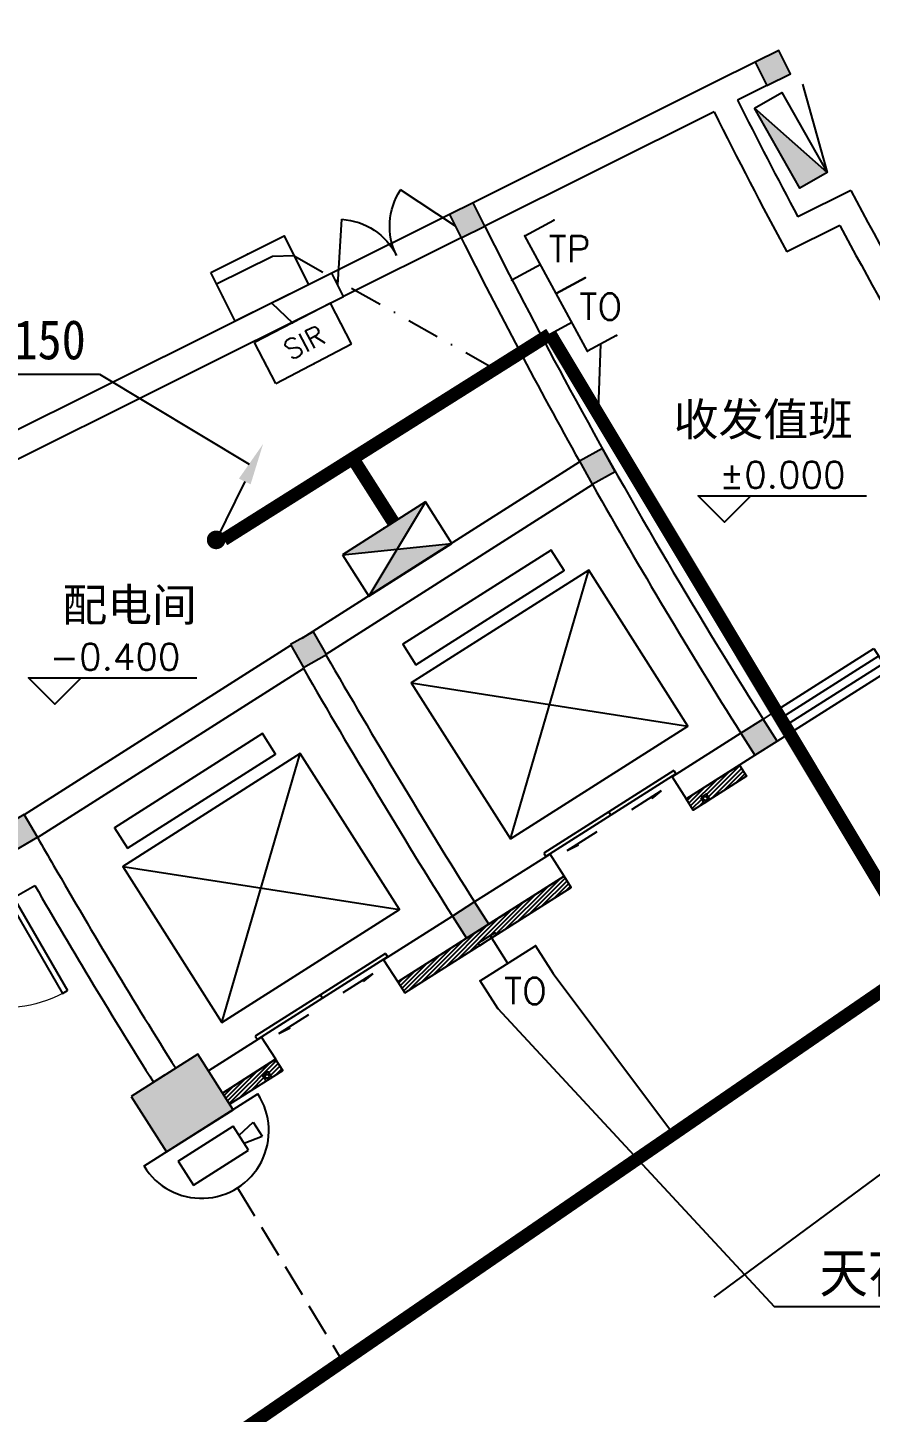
# Model space of a CAD drawing. Extents: x 13680 to 1640314, y -473492 to 65390.
# Drawn here: x 1205042 to 1211456, y -323250 to -312708 of the extents above; entities that cross this region are included whole.
import ezdxf
from ezdxf.enums import TextEntityAlignment as Align

# ---------------------------------------------------------------- set-up
doc = ezdxf.new("R2010")
doc.units = 0
doc.header["$LTSCALE"] = 1000
doc.header["$MEASUREMENT"] = 0
doc.linetypes.add('DASH', pattern=[0.35, 0.25, -0.1])
doc.linetypes.add('DASHDOT', pattern=[1, 0.5, -0.25, 0, -0.25])
for name, color, linetype in [('0-桥架', 120, 'Continuous'), ('0-电气文字', 6, 'Continuous'), ('AXIS', 1, 'Continuous'), ('COLUMN', 255, 'Continuous'), ('door', 2, 'Continuous'), ('EQUIP-消防', 241, 'Continuous'), ('EQUIP-通讯', 6, 'Continuous'), ('LINE', 123, 'Continuous'), ('PUB_HATCH', 8, 'Continuous'), ('S-提资20140812', 6, 'Continuous'), ('S-消防器材提资', 2, 'Continuous'), ('TEL_TEXT', 7, 'Continuous'), ('WALL', 255, 'Continuous'), ('WINDOW', 2, 'Continuous'), ('WIRE-照明', 120, 'Continuous'), ('安保设备SA', 241, 'Continuous')]:
    doc.layers.add(name, color=color, linetype=linetype)
doc.layers.add('04071 FF-TXT', color=3, linetype='Continuous', lineweight=25)
doc.styles.add('-宋体', font='', dxfattribs={"width": 1.3})
doc.styles.add('_TCH_DIM_T3', font='SIMPLEX', dxfattribs={"width": 0.705882, "bigfont": 'GBCBIG'})
doc.styles.add('_TEL_DIM', font='SIMPLEX', dxfattribs={"width": 0.8, "height": 3.5, "bigfont": 'HZTXT'})
doc.styles.add('IN-C', font='')
doc.styles.add('IN-E', font='simplex.shx')
doc.styles.get("Standard").update_dxf_attribs({"font": 'haiwenrs.shx', "bigfont": 'hztxt.shx'})
doc.styles.get('-宋体').set_extended_font_data('NSimSun')
doc.styles.get('IN-C').set_extended_font_data('SimSun')
doc.dimstyles.new('_TCH_ARROW&&100', dxfattribs={"dimtxt": 297.5, "dimasz": 200, "dimexe": 250, "dimexo": 300, "dimgap": 126.25, "dimtad": 1, "dimdec": 0, "dimzin": 0, "dimdsep": 46, "dimtxsty": '_TCH_DIM_T3', "dimcen": 0.09, "dimclrt": 7, "dimazin": 2, "dimtfac": 1, "dimtdec": 0, "dimtix": 1, "dimtmove": 2, "dimatfit": 3, "dimfxl": 1, "dimtolj": 1, "dimtzin": 0, "dimarcsym": 0})

# ---------------------------------------------------------------- blocks, each defined once
blk = doc.blocks.new('xfx-gz')
at = {"layer": 'S-消防器材提资'}
blk.add_hatch(color=8, dxfattribs=at).paths.add_polyline_path([(0, 240), (0, 0), (700, 0)])
at = {"layer": 'S-消防器材提资', "color": 8}
for p, q in [((678, 408), (0, 240)), ((0, 240), (700, 0))]:
    blk.add_line(p, q, dxfattribs=at)
blk.add_lwpolyline([(700, 0), (700, 240), (0, 240), (0, 0)], close=True, dxfattribs=at)
blk = doc.blocks.new('*D175')
at = {"layer": 'AXIS', "color": 0, "lineweight": -2, "transparency": 16777216}
for p, q in [((1191209, -310991), (1188856, -311675)), ((1194084, -318784), (1191851, -319792))]:
    blk.add_line(p, q, dxfattribs=at)
blk.add_arc((1247674, -294587), 61000, 196.38786, 204.11214, dxfattribs=at)
at = {"layer": 'AXIS', "color": 0, "transparency": 16777216}
for points in [[(1189121, -311806), (1189185, -311788), (1189096, -311605)], [(1192027, -319493), (1191966, -319520), (1192079, -319689)]]:
    blk.add_solid(points, dxfattribs=at)
at = {"layer": 'Defpoints', "color": 0, "transparency": 16777216}
for p in [(1247674, -294587), (1191497, -310908), (1189963, -314346), (1194357, -318660)]:
    blk.add_point(p, dxfattribs=at)
at = {"layer": 'AXIS', "color": 7, "transparency": 16777216, "insert": (1190703, -315605), "char_height": 297.5, "attachment_point": 5, "rotation": 290.25, "style": '_TCH_DIM_T3'}
blk.add_mtext('\\A1;8.1°', dxfattribs=at)
blk = doc.blocks.new('*D176')
at = {"layer": 'AXIS', "color": 0, "lineweight": -2, "transparency": 16777216}
for p, q in [((1194084, -318784), (1191851, -319792)), ((1198028, -326093), (1195959, -327406))]:
    blk.add_line(p, q, dxfattribs=at)
blk.add_arc((1247674, -294587), 61000, 204.48786, 212.21214, dxfattribs=at)
at = {"layer": 'AXIS', "color": 0, "transparency": 16777216}
for points in [[(1192131, -319885), (1192192, -319857), (1192079, -319689)], [(1196092, -327085), (1196035, -327121), (1196170, -327272)]]:
    blk.add_solid(points, dxfattribs=at)
at = {"layer": 'Defpoints', "color": 0, "transparency": 16777216}
for p in [(1247674, -294587), (1194357, -318660), (1193323, -322280), (1198281, -325932)]:
    blk.add_point(p, dxfattribs=at)
at = {"layer": 'AXIS', "color": 7, "transparency": 16777216, "insert": (1194232, -323422), "char_height": 297.5, "attachment_point": 5, "rotation": 298.35, "style": '_TCH_DIM_T3'}
blk.add_mtext('\\A1;8.1°', dxfattribs=at)
blk = doc.blocks.new('*D177')
at = {"layer": 'AXIS', "color": 0, "lineweight": -2, "transparency": 16777216}
for p, q in [((1198028, -326093), (1195959, -327406)), ((1200377, -329521), (1198406, -330977))]:
    blk.add_line(p, q, dxfattribs=at)
blk.add_arc((1247674, -294587), 61000, 212.58786, 216.26236, dxfattribs=at)
at = {"layer": 'AXIS', "color": 0, "transparency": 16777216}
for points in [[(1196250, -327459), (1196306, -327423), (1196170, -327272)], [(1198516, -330647), (1198462, -330687), (1198608, -330828)]]:
    blk.add_solid(points, dxfattribs=at)
at = {"layer": 'Defpoints', "color": 0, "transparency": 16777216}
for p in [(1247674, -294587), (1198281, -325932), (1196955, -328476), (1200618, -329343)]:
    blk.add_point(p, dxfattribs=at)
at = {"layer": 'AXIS', "color": 7, "transparency": 16777216, "insert": (1197584, -328916), "char_height": 297.5, "attachment_point": 5, "rotation": 304.4251, "style": '_TCH_DIM_T3'}
blk.add_mtext('\\A1;4.05°', dxfattribs=at)
blk = doc.blocks.new('*D178')
at = {"layer": 'AXIS', "color": 0, "lineweight": -2, "transparency": 16777216}
for p, q in [((1200377, -329521), (1198406, -330977)), ((1205771, -335837), (1204025, -337555))]:
    blk.add_line(p, q, dxfattribs=at)
blk.add_arc((1247674, -294587), 61000, 216.63807, 224.36216, dxfattribs=at)
at = {"layer": 'AXIS', "color": 0, "transparency": 16777216}
for points in [[(1198700, -331009), (1198753, -330969), (1198608, -330828)], [(1204087, -337214), (1204040, -337261), (1204203, -337380)]]:
    blk.add_solid(points, dxfattribs=at)
at = {"layer": 'Defpoints', "color": 0, "transparency": 16777216}
for p in [(1247674, -294587), (1200618, -329343), (1200369, -333099), (1205985, -335626)]:
    blk.add_point(p, dxfattribs=at)
at = {"layer": 'AXIS', "color": 7, "transparency": 16777216, "insert": (1201499, -334024), "char_height": 297.5, "attachment_point": 5, "rotation": 310.5001, "style": '_TCH_DIM_T3'}
blk.add_mtext('\\A1;8.1°', dxfattribs=at)
blk = doc.blocks.new('*D179')
at = {"layer": 'AXIS', "color": 0, "lineweight": -2, "transparency": 16777216}
for p, q in [((1205771, -335837), (1204025, -337555)), ((1208789, -338693), (1207169, -340531))]:
    blk.add_line(p, q, dxfattribs=at)
blk.add_arc((1247674, -294587), 61000, 224.73787, 228.41214, dxfattribs=at)
at = {"layer": 'AXIS', "color": 0, "transparency": 16777216}
for points in [[(1204320, -337546), (1204368, -337499), (1204203, -337380)], [(1207207, -340186), (1207162, -340236), (1207334, -340343)]]:
    blk.add_solid(points, dxfattribs=at)
at = {"layer": 'Defpoints', "color": 0, "transparency": 16777216}
for p in [(1247674, -294587), (1205985, -335626), (1205224, -338392), (1208988, -338468)]:
    blk.add_point(p, dxfattribs=at)
at = {"layer": 'AXIS', "color": 7, "transparency": 16777216, "insert": (1205932, -338690), "char_height": 297.5, "attachment_point": 5, "rotation": 316.575, "style": '_TCH_DIM_T3'}
blk.add_mtext('\\A1;4.05°', dxfattribs=at)
blk = doc.blocks.new('*D180')
at = {"layer": 'AXIS', "color": 0, "lineweight": -2, "transparency": 16777216}
for p, q in [((1208789, -338693), (1207169, -340531)), ((1215392, -343732), (1214047, -345780))]:
    blk.add_line(p, q, dxfattribs=at)
blk.add_arc((1247674, -294587), 61000, 228.78786, 236.51214, dxfattribs=at)
at = {"layer": 'AXIS', "color": 0, "transparency": 16777216}
for points in [[(1207463, -340500), (1207507, -340450), (1207334, -340343)], [(1214035, -345433), (1213999, -345489), (1214184, -345571)]]:
    blk.add_solid(points, dxfattribs=at)
at = {"layer": 'Defpoints', "color": 0, "transparency": 16777216}
for p in [(1247674, -294587), (1208988, -338468), (1209535, -342193), (1215556, -343481)]:
    blk.add_point(p, dxfattribs=at)
at = {"layer": 'AXIS', "color": 7, "transparency": 16777216, "insert": (1210834, -342860), "char_height": 297.5, "attachment_point": 5, "rotation": 322.65, "style": '_TCH_DIM_T3'}
blk.add_mtext('\\A1;8.1°', dxfattribs=at)
blk = doc.blocks.new('*D184')
at = {"layer": 'AXIS', "color": 0, "lineweight": -2, "transparency": 16777216}
for p, q in [((1188874, -294587), (1185624, -294587)), ((1238476, -352663), (1237967, -355873))]:
    blk.add_line(p, q, dxfattribs=at)
blk.add_arc((1247674, -294587), 61800, 180.18542, 260.81446, dxfattribs=at)
at = {"layer": 'AXIS', "color": 0, "transparency": 16777216}
for points in [[(1185841, -294787), (1185908, -294786), (1185874, -294587)], [(1237814, -355561), (1237804, -355627), (1238007, -355626)]]:
    blk.add_solid(points, dxfattribs=at)
at = {"layer": 'Defpoints', "color": 0, "transparency": 16777216}
for p in [(1189174, -294587), (1247674, -294587), (1192610, -322643), (1238523, -352366)]:
    blk.add_point(p, dxfattribs=at)
at = {"layer": 'AXIS', "color": 7, "transparency": 16777216, "insert": (1200890, -334544), "char_height": 297.5, "attachment_point": 5, "rotation": 310.4999, "style": '_TCH_DIM_T3'}
blk.add_mtext('\\A1;81°', dxfattribs=at)
blk = doc.blocks.new('$DorLib2D$00000001')
for p, q in [((0.45, 0.975), (0.5, 0.975)), ((0.45, 0), (0.45, 0.975)), ((0.5, 0), (0.5, 0.975)), ((0.5, 0), (0.45, 0))]:
    blk.add_line(p, q)
at = {"lineweight": 13}
blk.add_arc((0.475, 0), 0.975, 91.4693, 180, dxfattribs=at)
blk = doc.blocks.new('$TCHSYS$WIN2D')
for p, q in [((-0.5, 0.5), (0.5, 0.5)), ((-0.5, 0.5), (-0.5, -0.5)), ((0.5, 0.5), (0.5, -0.5)), ((0.5, 0.167), (-0.5, 0.167)), ((0.5, -0.167), (-0.5, -0.167)), ((-0.5, -0.5), (0.5, -0.5))]:
    blk.add_line(p, q)
blk = doc.blocks.new('$DorLib2D$00000130')
at = {"color": 0, "linetype": 'Continuous'}
for p, q in [((-0.5333, 0.6601), (-0.5333, 0.5127)), ((0, 0.6601), (-0.5333, 0.6601)), ((0, 0.5127), (0, 0.6601)), ((0.5333, 0.6601), (0, 0.6601)), ((0.5333, 0.6601), (0.5333, 0.5127)), ((0, 0.5127), (-0.5333, 0.5127)), ((0.5333, 0.5127), (0, 0.5127)), ((-0.3853, 0.2694), (-0.1396, 0.2694)), ((-0.3853, 0.2694), (-0.2999, 0.2144)), ((-0.2999, 0.2144), (-0.2999, 0.2694)), ((0.3853, 0.2694), (0.1396, 0.2694)), ((0.2999, 0.2144), (0.2999, 0.2694)), ((0.3853, 0.2694), (0.2999, 0.2144))]:
    blk.add_line(p, q, dxfattribs=at)
blk = doc.blocks.new('$DorLib2D$00000231')
at = {"color": 0}
for p, q in [((-0.5, 0), (-0.25, 0.433)), ((0.5, 0), (0.25, 0.433))]:
    blk.add_line(p, q, dxfattribs=at)
for centre, start, end in [((-0.5, 0), 0, 60), ((0.5, 0), 120, 180)]:
    blk.add_arc(centre, 0.5, start, end, dxfattribs=at)
blk = doc.blocks.new('_FZH')
blk.add_lwpolyline([(-0.5, -0.5), (0.5, -0.5), (0.5, 0.5), (-0.5, 0.5)], close=True)
at = {"layer": 'PUB_HATCH'}
blk.add_solid([(-0.5, -0.5), (0.5, -0.5), (-0.5, 0.5), (0.5, 0.5)], dxfattribs=at)
blk = doc.blocks.new('A$C00DD16A7')
at = {"layer": 'WALL'}
h = blk.add_hatch(dxfattribs=at)
h.set_pattern_fill('ANSI31', color=8, scale=15)
h.set_pattern_definition([(45, (-30687.793, -41431.23), (-16.83798, 16.83798), [])])
h.paths.add_polyline_path([(-1654, -1393), (-1680, -1351), (-1638, -1324), (-1611, -1366), (-1527, -1313), (-1581, -1228), (-1986, -1485), (-1932, -1570)])
h.paths.add_polyline_path([(-652, -639), (-598, -723), (-28, -361), (-39, -345), (88, -264), (98, -281), (668, 81), (615, 165)])
h.paths.add_polyline_path([(1597, 670), (1681, 723), (1654, 766), (1697, 792), (1723, 750), (2002, 927), (1949, 1012), (1544, 755)])
at = {"layer": 'WALL', "color": 2}
for points in [[(1544, 755), (1949, 1012), (2002, 927), (1597, 670)], [(-598, -723), (668, 81), (615, 165), (-652, -639)], [(-1932, -1570), (-1527, -1313), (-1581, -1228), (-1986, -1485)]]:
    blk.add_lwpolyline(points, close=True, dxfattribs=at)
for points in [[(1654, 766), (1681, 723), (1723, 750), (1697, 792), (1654, 766)], [(-39, -345), (-28, -361), (98, -281), (88, -264), (-39, -345)], [(-1680, -1351), (-1654, -1393), (-1611, -1366), (-1638, -1324), (-1680, -1351)]]:
    blk.add_lwpolyline(points, dxfattribs=at)
at = {"layer": 'WALL', "color": 1}
for centre in [(1689, 758), (-1646, -1358)]:
    blk.add_circle(centre, 15, dxfattribs=at)
blk = doc.blocks.new('bg')
blk.add_lwpolyline([(2, 2), (0, 0), (-2, 2), (10.82, 2)])
at = {"color": 7, "style": 'IN-E'}
blk.add_attdef('LEVEL', (2, 2.61), '', height=2, dxfattribs=at)
blk = doc.blocks.new('$equip$00001847')
for p, q in [((-0.5, 0.499), (-0.5, 0.999)), ((0.5, 0.999), (0.5, 0.499)), ((0.5, 0.499), (-0.5, 0.499)), ((0, 0.5), (0, 0))]:
    blk.add_line(p, q)
for p in [(-0.5, 0.999), (0.5, 0.999), (-0.5, 0.499), (0.5, 0.499), (0, 0)]:
    blk.add_point(p)
at = {"color": 7, "style": '_TEL_DIM'}
blk.add_attdef('$TEXT$', text='', height=0.4, dxfattribs=at).set_placement((0, 0.999), align=Align.MIDDLE_CENTER)
at = {"color": 7, "style": '_TEL_DIM', "flags": 1}
blk.add_attdef('A', text='', height=0.00002, dxfattribs=at).set_placement((0, 0), align=Align.MIDDLE_CENTER)
blk = doc.blocks.new('$equip$00001921')
for p, q in [((0.65, 0.325), (-0.65, 0.325)), ((0.65, 0.325), (-0.65, -0.325)), ((-0.65, 0.325), (0.65, -0.325)), ((-0.65, 0.325), (-0.65, -0.325)), ((0.65, -0.325), (0.65, 0.325)), ((-0.65, -0.325), (0.65, -0.325))]:
    blk.add_line(p, q)
for p in [(0, 0.325), (-0.65, 0), (0.65, 0), (0, -0.325)]:
    blk.add_point(p)
for points in [[(-0.65, 0.325), (0, 0), (0.65, 0.325)], [(0, 0), (-0.65, -0.325), (0.65, -0.325)]]:
    blk.add_solid(points)
at = {"layer": 'TEL_TEXT', "style": '_TEL_DIM', "flags": 1}
blk.add_attdef('A', text='', height=0.00002, dxfattribs=at).set_placement((0, 0), align=Align.MIDDLE_CENTER)
blk = doc.blocks.new('$TelecSys$00000079')
for p, q in [((0.7, 0.7), (0, 0)), ((0.104, 0.104), (0.104, 0.104)), ((-0.104, -0.104), (-0.104, -0.104))]:
    blk.add_line(p, q)
at = {"const_width": 0.142}
blk.add_lwpolyline([(-0.071, 0, 1), (0.071, 0, 1)], format="xyb", close=True, dxfattribs=at)
blk.add_solid([(0.63, 0.77), (0.77, 0.63), (1.15, 1.15)])
at = {"width": 0.8, "flags": 9}
blk.add_attdef('A', (0, 0), '', height=0.00002, dxfattribs=at)
blk = doc.blocks.new('A$C59FF3FA0')
at = {"layer": '安保设备SA'}
for p, q in [((0, 724), (1426, 724)), ((334, 575), (334, 273)), ((334, 575), (1024, 575)), ((1024, 273), (1024, 575)), ((1024, 461), (1224, 500)), ((1224, 500), (1224, 322)), ((1024, 361), (1224, 322)), ((334, 273), (1024, 273))]:
    blk.add_line(p, q, dxfattribs=at)
blk.add_ellipse((713, 713), major_axis=(-713, 11), ratio=1, start_param=0.00047, end_param=3.17192, dxfattribs=at)
blk = doc.blocks.new('$equip$00001876')
at = {"color": 0, "linetype": 'Continuous'}
blk.add_lwpolyline([(-0.625, 0.415), (0.625, 0.415), (0.625, -0.415), (-0.625, -0.415)], close=True, dxfattribs=at)
blk.add_lwpolyline([(0.625, 0.075), (0.325, 0.215), (-0.625, 0.215)], dxfattribs=at)
for p in [(0, 0.415), (-0.625, 0), (0.625, 0), (0, -0.415)]:
    blk.add_point(p)
at = {"layer": 'TEL_TEXT', "style": '_TEL_DIM', "flags": 1}
blk.add_attdef('A', text='', height=0.00002, dxfattribs=at).set_placement((0, 0), align=Align.MIDDLE_CENTER)
blk = doc.blocks.new('$equip$00001889')
for p, q in [((-0.65, 0.35), (-0.65, -0.35)), ((0.65, 0.35), (-0.65, 0.35)), ((0.65, 0.35), (0.65, -0.35)), ((-0.65, -0.35), (0.65, -0.35))]:
    blk.add_line(p, q)
for p in [(0, 0.35), (-0.65, 0), (0.65, 0), (0, -0.35)]:
    blk.add_point(p)
at = {"color": 7, "style": '_TEL_DIM'}
blk.add_attdef('$TEXT$', text='', height=0.3, dxfattribs=at).set_placement((-0.02, -0.003), align=Align.MIDDLE_CENTER)
at = {"color": 7, "style": '_TEL_DIM', "flags": 1}
blk.add_attdef('A', text='', height=0.00002, dxfattribs=at).set_placement((0, 0), align=Align.MIDDLE_CENTER)

msp = doc.modelspace()

# ---------------------------------------------------------------- linework, layer by layer
at = {"layer": '0-桥架', "color": 120, "const_width": 100}
for points in [[(1206534.345, -316605.501), (1209015.876, -315042.913)], [(1209019.179, -315040.833), (1211878.274, -319811.171)], [(1207516.524, -315987.035), (1207825.872, -316473.418)], [(1211878.274, -319811.171), (1204868.764, -324630.589)]]:
    msp.add_lwpolyline(points, dxfattribs=at)
at = {"layer": '0-电气文字', "color": 6, "linetype": 'Continuous'}
for p, q in [((1203497.888, -315346.815), (1205587.47, -315346.815)), ((1205587.47, -315346.815), (1206727.295, -316029.81)), ((1208619.836, -320176.409), (1210724.768, -322443.178)), ((1210724.768, -322443.178), (1213233.547, -322443.178))]:
    msp.add_line(p, q, dxfattribs=at)
at = {"layer": 'door'}
for p, q in [((1208252.596, -314129.761), (1207357.662, -314575.959)), ((1208341.836, -314308.748), (1207446.901, -314754.946))]:
    msp.add_line(p, q, dxfattribs=at)
at = {"layer": 'LINE', "color": 9, "linetype": 'DASH', "ltscale": 20}
msp.add_line((1214286.556, -319402.52), (1206336.116, -325274.801), dxfattribs=at)
at = {"layer": 'WALL', "color": 0}
for p, q in [((1210579.425, -312969.647), (1210266.198, -313125.816)), ((1210266.198, -313125.816), (1208431.583, -314040.522)), ((1210668.665, -313148.634), (1210445.039, -313260.13)), ((1210266.051, -313349.37), (1208520.925, -314219.458)), ((1211306.993, -313947.775), (1210904.131, -314148.635)), ((1211222.373, -314213.446), (1210819.456, -314414.333)), ((1207357.662, -314575.959), (1203777.924, -316360.751)), ((1207446.901, -314754.946), (1207357.662, -314575.959)), ((1203867.284, -316539.678), (1207446.901, -314754.946)), ((1207132.43, -317354.594), (1209243.169, -316012.129)), ((1207313.136, -317476.687), (1209341.197, -316186.806)), ((1208717.492, -318884.332), (1209311.935, -316837.603)), ((1205017.96, -318699.433), (1207045.7, -317409.756)), ((1205116.859, -318873.556), (1207140.596, -317586.425)), ((1207961.865, -317696.27), (1210067.563, -318025.665)), ((1210723.614, -317917.747), (1210639.277, -317971.268)), ((1210830.779, -318086.613), (1210723.614, -317917.747)), ((1210470.315, -318078.495), (1209946.771, -318410.746)), ((1210746.346, -318140.195), (1210830.779, -318086.613)), ((1206520.93, -320281.383), (1207115.373, -318234.653)), ((1210053.937, -318579.612), (1210577.481, -318247.361)), ((1209946.771, -318410.746), (1210053.937, -318579.612)), ((1209018.011, -319000.156), (1208444.001, -319364.433)), ((1209125.176, -319169.021), (1209018.011, -319000.156)), ((1205765.303, -319093.321), (1207871.001, -319422.715)), ((1208550.948, -319533.437), (1209125.176, -319169.021)), ((1204936.827, -319330.34), (1205095.938, -319238.478)), ((1208274.917, -319471.737), (1207751.353, -319804.001)), ((1207858.519, -319972.866), (1208382.083, -319640.602)), ((1207751.353, -319804.001), (1207858.519, -319972.866)), ((1206822.593, -320393.41), (1206417.541, -320650.464)), ((1206929.758, -320562.276), (1206822.593, -320393.41)), ((1206524.707, -320819.329), (1206929.758, -320562.276)), ((1206084.434, -320684.204), (1205999.729, -320737.356))]:
    msp.add_line(p, q, dxfattribs=at)
for points in [[(1207997.422, -317557.584), (1209124.177, -316840.949), (1209025.395, -316685.636), (1207898.64, -317402.271)], [(1208717.492, -318884.332), (1210067.563, -318025.665), (1209311.935, -316837.603), (1207961.865, -317696.27)], [(1205800.86, -318954.634), (1206927.614, -318238), (1206828.833, -318082.687), (1205702.078, -318799.321)], [(1206520.93, -320281.383), (1207871.001, -319422.715), (1207115.373, -318234.653), (1205765.303, -319093.321)]]:
    msp.add_lwpolyline(points, close=True, dxfattribs=at)
for centre, radius, start, end in [((1247670.889, -294588.326), 41646.131, 206.6375031, 208.0134557), ((1247670.889, -294588.326), 41846.131, 206.6368459, 208.2801738), ((1247670.889, -294588.326), 41196.131, 208.0299916, 212.1223128), ((1247674.327, -294586.549), 43800, 206.6308155, 208.349978), ((1247670.889, -294588.326), 41396.131, 208.2995316, 212.1229853), ((1247674.327, -294586.549), 44000, 206.6302209, 209.1358665), ((1247674.408, -294586.501), 43800.094, 208.3499823, 212.2691835), ((1247674.408, -294586.501), 44000.094, 209.400738, 212.2697781), ((1254268.894, -290507.595), 54153.836, 209.876053, 212.1994295), ((1254268.894, -290507.595), 54353.836, 209.8806791, 212.2001676), ((1247674.359, -294586.522), 49000.009, 209.7128636, 210.0000106), ((1247674.359, -294586.522), 49000.009, 210.0000106, 212.1076797), ((1247674.359, -294586.522), 49200.009, 210.0698835, 212.108275)]:
    msp.add_arc(centre, radius, start, end, dxfattribs=at)
at = {"layer": 'WIRE-照明', "linetype": 'DASHDOT', "ltscale": 0.5}
msp.add_line((1207070.721, -314445.259), (1208598.325, -315305.84), dxfattribs=at)
at = {"layer": 'WIRE-照明'}
for p, q in [((1206900.373, -314803.955), (1207057.642, -314955.602)), ((1209402.897, -315117.555), (1209383.263, -315605.934)), ((1209041.733, -319908.075), (1209958.07, -321131.415))]:
    msp.add_line(p, q, dxfattribs=at)
at = {"layer": 'WIRE-照明', "linetype": 'DASH'}
msp.add_line((1206639.472, -321540.8), (1207438.971, -322863.432), dxfattribs=at)

# ---------------------------------------------------------------- block references
at = {"layer": '04071 FF-TXT', "color": 9}
ref = msp.add_blockref('bg', (1210345.335, -316472.898), dxfattribs=dict(at, xscale=100, yscale=100, zscale=100))
ref.add_attrib('LEVEL', '%%P0.000', (1210307.605, -316212.358), dxfattribs={"layer": '0', "color": 7, "height": 200, "style": 'IN-E'})
ref = msp.add_blockref('bg', (1205248.222, -317858.302), dxfattribs=dict(at, xscale=100, yscale=100, zscale=100))
ref.add_attrib('LEVEL', '-0.400', (1205210.492, -317597.762), dxfattribs={"layer": '0', "color": 7, "height": 200, "style": 'IN-E'})
at = {"layer": 'COLUMN', "linetype": 'ByBlock'}
for p, xscale, yscale, zscale, rotation in [((1210713.538, -313014.521), 200.0000000000325, 200.0000000000325, 200.0000000000325, 296.5000030762454), ((1208386.709, -314174.635), 199.9999999999831, 199.9999999999831, 199.9999999999831, 296.5000030755817), ((1209377.775, -316047.773), 200.0000000000247, 200.0000000000247, 200.0000000000247, 299.266084295488), ((1207179.281, -317442.98), 200.0000000000053, 200.0000000000053, 200.0000000000053, 299.4412562662122), ((1210608.331, -318109.345), 199.9999999999353, 199.9999999999353, 199.9999999999353, 302.3999999422589), ((1204979.495, -318835.625), 199.9999999999613, 199.9999999999613, 199.9999999999613, 300.0000030641605), ((1208412.933, -319502.587), 199.9999999999353, 199.9999999999353, 199.9999999999353, 302.3999999422589)]:
    msp.add_blockref('_FZH', p, dxfattribs=dict(at, xscale=xscale, yscale=yscale, zscale=zscale, rotation=rotation))
at = {"layer": 'COLUMN', "xscale": 500.0000000000859, "yscale": 599.9999999998836, "zscale": 599.9999999998815, "rotation": 302.3999999422725}
msp.add_blockref('_FZH', (1206217.826, -320895.644), dxfattribs=at)
at = {"layer": 'door'}
for name, p, xscale, yscale, zscale, rotation in [('$DorLib2D$00000231', (1207849.749, -314442.354), -1000.000000000045, 1000, 999.9999999999999, 26.50000307624692), ('$DorLib2D$00000001', (1212128.121, -317144.857), 1000.000000000011, 1000.000000000011, 200, 32.39999994227048), ('$DorLib2D$00000001', (1204517.116, -319503.379), -900.0000000000044, 900, 120, 210.0000105946456)]:
    msp.add_blockref(name, p, dxfattribs=dict(at, xscale=xscale, yscale=yscale, zscale=zscale, rotation=rotation))
at = {"layer": 'EQUIP-消防', "xscale": 576.9230769218944, "yscale": 576.9230769218944, "zscale": 576.9230769218944, "rotation": 32.4570476254594}
msp.add_blockref('$equip$00001921', (1207854.068, -316677.695), dxfattribs=at)
at = {"layer": 'EQUIP-通讯'}
ref = msp.add_blockref('$equip$00001847', (1208726.744, -314630.895), dxfattribs=dict(at, xscale=500, yscale=500, zscale=500, rotation=298.4497917305873))
ref.add_attrib('$TEXT$', 'TP', dxfattribs={"layer": '0', "color": 7, "height": 200, "style": '_TEL_DIM'}).set_placement((1209165.923, -314392.938), align=Align.MIDDLE_CENTER)
at = {"layer": 'EQUIP-通讯', "xscale": 499.9999999999283, "yscale": 499.9999999999283, "zscale": 499.9999999999283, "rotation": 26.50000307624293}
msp.add_blockref('$equip$00001876', (1206807.787, -314618.256), dxfattribs=at)
at = {"layer": 'EQUIP-通讯'}
ref = msp.add_blockref('$equip$00001847', (1208965.077, -315070.437), dxfattribs=dict(at, xscale=499.9999999999998, yscale=499.9999999999998, zscale=499.9999999999998, rotation=298.4497917305873))
ref.add_attrib('$TEXT$', 'TO', dxfattribs={"layer": '0', "color": 7, "height": 200, "style": '_TEL_DIM'}).set_placement((1209404.255, -314832.481), align=Align.MIDDLE_CENTER)
ref = msp.add_blockref('$equip$00001889', (1207138.551, -315110.776), dxfattribs=dict(at, xscale=499.9999999998683, yscale=499.9999999998683, zscale=499.9999999998683, rotation=207.5380265209355))
ref.add_attrib('$TEXT$', 'SIR', dxfattribs={"layer": '0', "color": 7, "height": 150, "rotation": 27.5380549, "style": '_TEL_DIM'}).set_placement((1207146.694, -315104.754), align=Align.MIDDLE_CENTER)
ref = msp.add_blockref('$equip$00001847', (1208562.719, -319620.766), dxfattribs=dict(at, xscale=500, yscale=500, zscale=500, rotation=212.4570476425558))
ref.add_attrib('$TEXT$', 'TO', dxfattribs={"layer": '0', "color": 7, "height": 200, "style": '_TEL_DIM'}).set_placement((1208830.785, -320042.242), align=Align.MIDDLE_CENTER)
at = {"layer": 'S-提资20140812', "xscale": -1, "rotation": 299.5342879162644}
msp.add_blockref('xfx-gz', (1210918.815, -313929.627), dxfattribs=at)
at = {"layer": 'WALL', "color": 0}
msp.add_blockref('A$C00DD16A7', (1208510.379, -319334.131), dxfattribs=at)
at = {"layer": 'WINDOW', "yscale": 200}
for name, p, xscale, zscale, rotation in [('$TCHSYS$WIN2D', (1211157.144, -317761.058), 900.0000000000032, 900.0000000000032, 32.39999994227119), ('$DorLib2D$00000130', (1209535.974, -318789.884), 1100.000000000019, 1100.000000000019, 32.39999994226989), ('$DorLib2D$00000130', (1207340.556, -320183.138), 1100.000000000035, 1100.000000000035, 32.39999994227118)]:
    msp.add_blockref(name, p, dxfattribs=dict(at, xscale=xscale, zscale=zscale, rotation=rotation))
at = {"layer": 'WIRE-照明', "xscale": 499.9999999999971, "yscale": 499.9999999999971, "zscale": 499.9999999999971, "rotation": 18.94446113126987}
msp.add_blockref('$TelecSys$00000079', (1206476.7, -316607.537), dxfattribs=at)
at = {"layer": '安保设备SA', "xscale": 0.7195327878220787, "yscale": 0.7195327878220787, "zscale": 0.7195327878220787, "rotation": 32.39999994513779}
msp.add_blockref('A$C59FF3FA0', (1206206.336, -321815.676), dxfattribs=at)

# ---------------------------------------------------------------- texts
at = {"color": 9, "style": 'IN-C'}
for s, p in [('收发值班', (1209958.994, -315815.208)), ('配电间', (1205306.48, -317227.445))]:
    msp.add_text(s, height=250, dxfattribs=at).set_placement(p)
at = {"layer": '0-电气文字', "color": 6, "linetype": 'Continuous', "style": '-宋体', "width": 0.9}
for s, p in [('CT-500x150', (1203647.584, -315232.652)), ('天花底安装', (1211068.335, -322337.058))]:
    msp.add_text(s, height=300, dxfattribs=at).set_placement(p)

# ---------------------------------------------------------------- dimensions: what is measured, and where the dimension line sits
at = {"layer": 'AXIS'}
for base, p1, p2, picture, middle in [((1192610.105, -322643.125), (1189174.327, -294586.549), (1238522.794, -352366.298), '*D184', (1200890.309, -334543.793)), ((1189963.12, -314345.511), (1191497.146, -310907.529), (1194357.235, -318660.139), '*D175', (1190702.658, -315604.507)), ((1193322.929, -322279.969), (1194357.235, -318660.139), (1198281.143, -325932.416), '*D176', (1194232.483, -323422.203)), ((1196954.722, -328476.396), (1198281.143, -325932.416), (1200618.481, -329342.805), '*D177', (1197584.347, -328916.122)), ((1200369.184, -333099.189), (1200618.481, -329342.805), (1205984.981, -335626.145), '*D178', (1201498.751, -334024.371)), ((1205223.652, -338392.258), (1205984.981, -335626.145), (1208987.583, -338468.046), '*D179', (1205931.694, -338689.59)), ((1209534.525, -342192.804), (1208987.583, -338468.046), (1215556.492, -343481.279), '*D180', (1210833.541, -342859.545))]:
    dim = msp.add_angular_dim_3p(base=base, center=(1247674.327, -294586.549), p1=p1, p2=p2, dimstyle='_TCH_ARROW&&100', dxfattribs=at)
    dim.commit()
    dim.dimension.update_dxf_attribs({"geometry": picture, "text_midpoint": middle})

doc.saveas('drawing.dxf')
